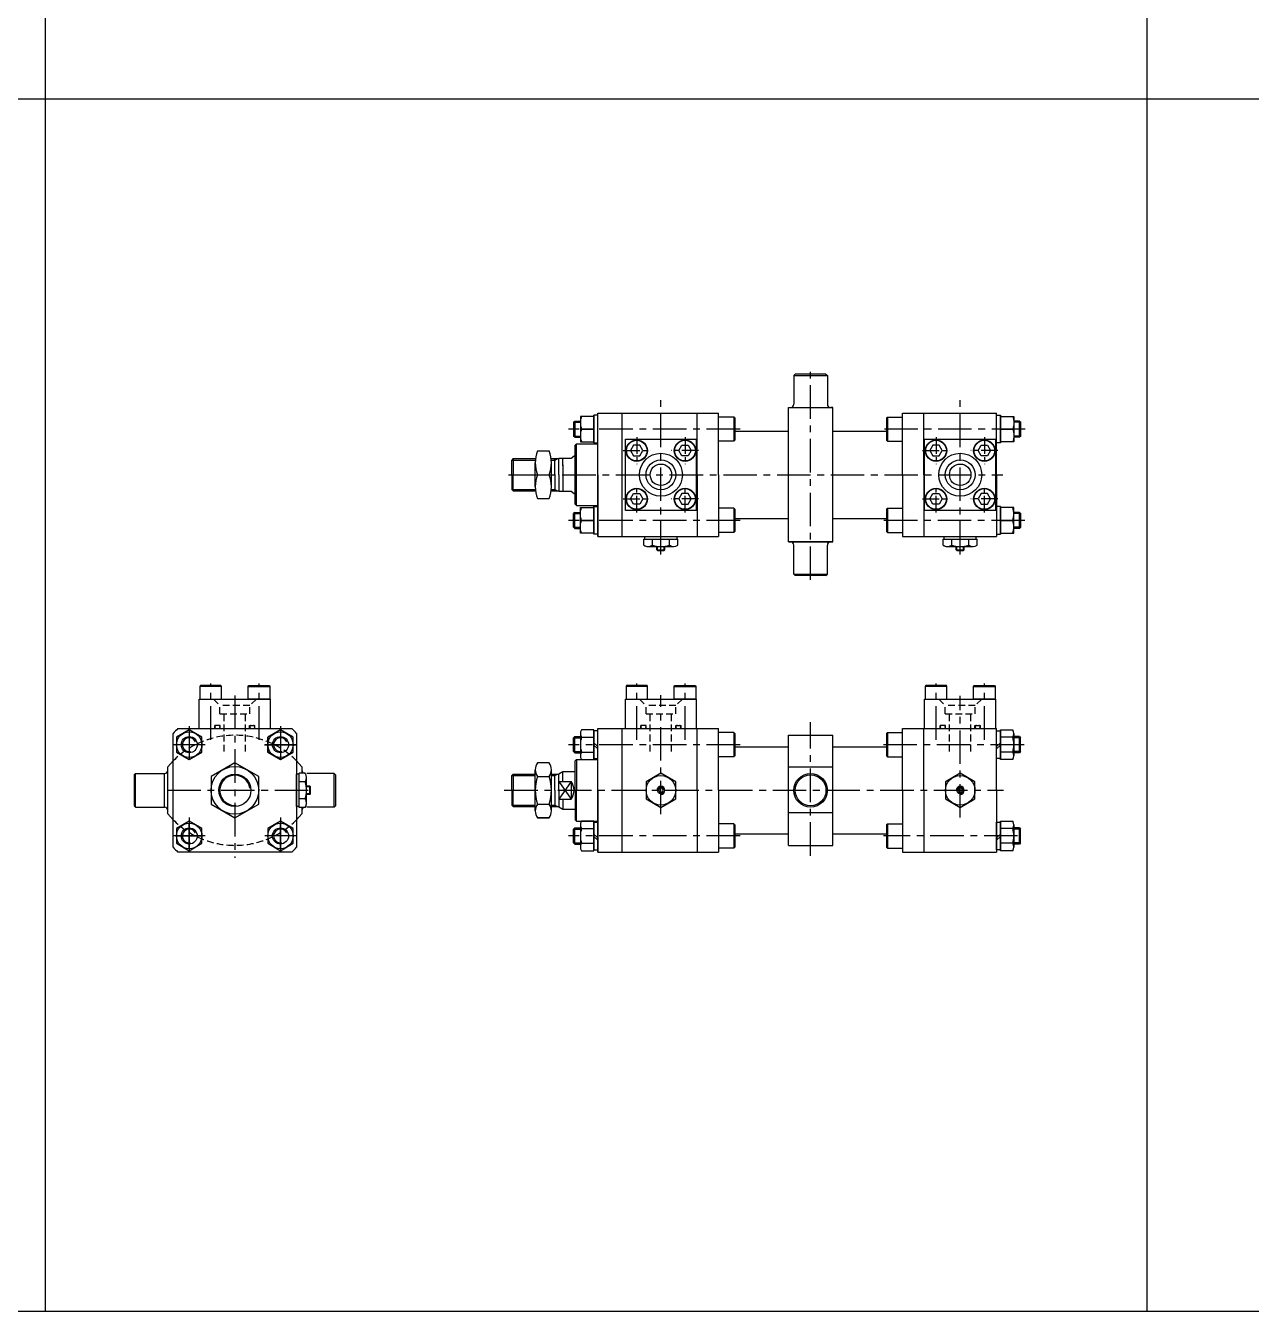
# Model space of a CAD drawing. Extents: x -819 to 9946, y 0 to 4813.
# Drawn here: x 956 to 1870, y 2898 to 3856 of the extents above; entities that cross this region are included whole.
import ezdxf

# ---------------------------------------------------------------- set-up
doc = ezdxf.new("R2010")
doc.units = 0
doc.header["$LTSCALE"] = 10
doc.header["$MEASUREMENT"] = 0
for name, pattern in [('CENTER', [2, 1.25, -0.25, 0.25, -0.25]), ('CENTERX2', [4, 2.5, -0.5, 0.5, -0.5]), ('HIDDENX2', [0.75, 0.5, -0.25])]:
    doc.linetypes.add(name, pattern=pattern)
doc.layers.get('0').update_dxf_attribs({"linetype": 'CONTINUOUS'})
doc.layers.get('DEFPOINTS').update_dxf_attribs({"linetype": 'CONTINUOUS'})
for name, color, linetype in [('BOM-UDEF', 3, 'CONTINUOUS'), ('CEN', 1, 'CENTERX2'), ('CENTER', 1, 'CENTER'), ('DIM', 2, 'CONTINUOUS'), ('HID', 2, 'HIDDENX2'), ('ML', 7, 'CONTINUOUS')]:
    doc.layers.add(name, color=color, linetype=linetype)

msp = doc.modelspace()

# ---------------------------------------------------------------- linework, layer by layer
for p, q in [((971, 4813.421), (971, 2898.27)), ((1792, 2898.27), (1792, 4813.421)), ((0, 3801.37), (6326.829, 3801.37)), ((1426.68, 3465.461), (1426.68, 3467.961)), ((1432.68, 3465.461), (1432.68, 3467.961)), ((1649.68, 3465.461), (1649.68, 3467.961)), ((1655.68, 3465.461), (1655.68, 3467.961)), ((1426.68, 3465.461), (1427.18, 3464.961)), ((1426.68, 3465.461), (1432.68, 3465.461)), ((1427.18, 3464.961), (1432.18, 3464.961)), ((1432.68, 3465.461), (1432.18, 3464.961)), ((1649.68, 3465.461), (1650.18, 3464.961)), ((1649.68, 3465.461), (1655.68, 3465.461)), ((1650.18, 3464.961), (1655.18, 3464.961)), ((1655.68, 3465.461), (1655.18, 3464.961)), ((1168.165, 3289.321), (1165.665, 3289.321)), ((1168.165, 3283.321), (1168.165, 3289.321)), ((1168.165, 3289.321), (1168.665, 3288.821)), ((1168.665, 3283.821), (1168.665, 3288.821)), ((1168.165, 3283.321), (1165.665, 3283.321)), ((1168.165, 3283.321), (1168.665, 3283.821)), ((0, 2898.27), (6326.829, 2898.27))]:
    msp.add_line(p, q)
at = {"color": 7, "linetype": 'Continuous'}
for p, q in [((1416.979, 3468.943), (1416.979, 3473.361)), ((1416.979, 3473.361), (1429.68, 3473.361)), ((1417.68, 3475.361), (1441.68, 3475.361)), ((1417.68, 3473.361), (1417.68, 3475.361)), ((1420.154, 3467.961), (1439.207, 3467.961)), ((1423.329, 3468.943), (1423.329, 3473.361)), ((1429.68, 3475.361), (1437.18, 3475.361)), ((1429.68, 3473.361), (1442.382, 3473.361)), ((1436.031, 3468.943), (1436.031, 3473.361)), ((1441.68, 3473.361), (1441.68, 3475.361)), ((1442.382, 3468.943), (1442.382, 3473.361)), ((1639.979, 3468.943), (1639.979, 3473.361)), ((1639.979, 3473.361), (1652.68, 3473.361)), ((1640.68, 3475.361), (1664.68, 3475.361)), ((1640.68, 3473.361), (1640.68, 3475.361)), ((1643.154, 3467.961), (1662.207, 3467.961)), ((1646.329, 3468.943), (1646.329, 3473.361)), ((1652.68, 3475.361), (1660.18, 3475.361)), ((1652.68, 3473.361), (1665.382, 3473.361)), ((1659.031, 3468.943), (1659.031, 3473.361)), ((1664.68, 3473.361), (1664.68, 3475.361)), ((1665.382, 3468.943), (1665.382, 3473.361)), ((1158.265, 3274.321), (1158.265, 3298.321)), ((1160.265, 3298.321), (1158.265, 3298.321)), ((1164.682, 3299.023), (1160.265, 3299.023)), ((1160.265, 3286.321), (1160.265, 3299.023)), ((1165.665, 3276.795), (1165.665, 3295.848)), ((1164.682, 3292.672), (1160.265, 3292.672)), ((1160.265, 3273.62), (1160.265, 3286.321)), ((1164.682, 3279.971), (1160.265, 3279.971)), ((1160.265, 3274.321), (1158.265, 3274.321)), ((1164.682, 3273.62), (1160.265, 3273.62))]:
    msp.add_line(p, q, dxfattribs=at)
for points in [[(1418.68, 3279.971), (1429.68, 3273.62), (1440.68, 3279.971), (1440.68, 3292.672), (1429.68, 3299.023), (1418.68, 3292.672)], [(1641.68, 3279.971), (1652.68, 3273.62), (1663.68, 3279.971), (1663.68, 3292.672), (1652.68, 3299.023), (1641.68, 3292.672)], [(1428.814, 3287.821), (1427.948, 3286.321), (1428.814, 3284.821), (1430.546, 3284.821), (1431.412, 3286.321), (1430.546, 3287.821)], [(1651.814, 3287.821), (1650.948, 3286.321), (1651.814, 3284.821), (1653.546, 3284.821), (1654.412, 3286.321), (1653.546, 3287.821)]]:
    msp.add_lwpolyline(points, close=True, dxfattribs=at)
for centre, radius in [((1429.68, 3286.321), 11), ((1652.68, 3286.321), 11), ((1429.68, 3286.321), 2.5), ((1652.68, 3286.321), 2.5)]:
    msp.add_circle(centre, radius, dxfattribs=at)
for centre, radius, start, end in [((1420.154, 3473.584), 5.623, 235.615753, 270), ((1420.154, 3473.584), 5.623, 235.615753, 304.384247), ((1429.68, 3488.978), 21.018, 252.412046, 270), ((1429.68, 3488.978), 21.018, 270, 287.587954), ((1439.207, 3473.584), 5.623, 235.615753, 304.384247), ((1643.154, 3473.584), 5.623, 235.615753, 270), ((1643.154, 3473.584), 5.623, 235.615753, 304.384247), ((1652.68, 3488.978), 21.018, 252.412046, 270), ((1652.68, 3488.978), 21.018, 270, 287.587954), ((1662.207, 3473.584), 5.623, 235.615753, 304.384247), ((1160.042, 3295.848), 5.623, 325.615753, 34.384247), ((1144.647, 3286.321), 21.018, 0, 17.587954), ((1144.647, 3286.321), 21.018, 342.412046, 0), ((1160.042, 3276.795), 5.623, 325.615753, 34.384247), ((1160.042, 3276.795), 5.623, 325.615753, 0)]:
    msp.add_arc(centre, radius, start, end, dxfattribs=at)
at = {"layer": 'BOM-UDEF', "color": 0}
for p, q in [((1524.68, 3571.361), (1526.18, 3571.361)), ((1524.68, 3571.361), (1557.68, 3571.361)), ((1557.68, 3571.361), (1556.18, 3571.361)), ((1524.68, 3471.361), (1526.18, 3471.361)), ((1524.68, 3471.361), (1557.68, 3471.361)), ((1557.68, 3471.361), (1556.18, 3471.361)), ((1062.265, 3303.821), (1066.265, 3308.221)), ((1162.265, 3303.821), (1158.265, 3308.221)), ((1059.765, 3273.821), (1059.765, 3298.821)), ((1062.265, 3268.821), (1066.265, 3264.422)), ((1158.265, 3264.422), (1162.265, 3268.821)), ((1524.68, 3245.321), (1557.68, 3245.321))]:
    msp.add_line(p, q, dxfattribs=at)
for centre, start, end in [((1526.18, 3573.861), 270, 0), ((1556.18, 3573.861), 180, 270), ((1526.18, 3468.861), 0, 90), ((1556.18, 3468.861), 90, 180)]:
    msp.add_arc(centre, 2.5, start, end, dxfattribs=at)
at = {"layer": 'CEN'}
for p, q in [((1541.18, 3443.023), (1541.18, 3599.699)), ((1429.68, 3461.861), (1429.68, 3580.861)), ((1652.68, 3461.861), (1652.68, 3580.861)), ((1488.749, 3555.361), (1360.814, 3555.361)), ((1701.173, 3555.361), (1595.434, 3555.361)), ((1316.197, 3521.361), (1684.343, 3521.361)), ((1488.749, 3487.361), (1360.814, 3487.361)), ((1700.892, 3487.361), (1595.434, 3487.361)), ((1094.265, 3323.883), (1094.265, 3365.884)), ((1130.265, 3323.883), (1130.265, 3365.884)), ((1411.68, 3323.883), (1411.68, 3365.884)), ((1447.68, 3323.883), (1447.68, 3365.884)), ((1634.68, 3323.883), (1634.68, 3365.884)), ((1670.68, 3323.883), (1670.68, 3365.884)), ((1112.265, 3356.926), (1112.265, 3236.026)), ((1429.68, 3268.439), (1429.68, 3357.135)), ((1652.68, 3265.977), (1652.68, 3356.82)), ((1078.265, 3334.035), (1078.265, 3307.667)), ((1146.265, 3334.035), (1146.265, 3307.667)), ((1146.265, 3334.035), (1146.265, 3307.667)), ((1541.18, 3237.592), (1541.18, 3337.112)), ((1090.179, 3320.321), (1066.71, 3320.321)), ((1134.351, 3320.321), (1157.819, 3320.321)), ((1158.179, 3320.321), (1134.71, 3320.321)), ((1488.749, 3320.321), (1360.814, 3320.321)), ((1700.257, 3320.321), (1595.434, 3320.321)), ((1061.97, 3286.321), (1169.798, 3286.321)), ((1312.996, 3286.321), (1684.873, 3286.321)), ((1078.265, 3266.035), (1078.265, 3239.667)), ((1146.265, 3266.035), (1146.265, 3239.667)), ((1078.265, 3242.941), (1078.265, 3261.702)), ((1146.265, 3242.941), (1146.265, 3261.702)), ((1090.179, 3252.321), (1066.71, 3252.321)), ((1068.885, 3252.321), (1087.645, 3252.321)), ((1158.179, 3252.321), (1134.71, 3252.321)), ((1155.645, 3252.321), (1136.885, 3252.321)), ((1488.749, 3252.321), (1360.814, 3252.321)), ((1695.397, 3252.321), (1595.434, 3252.321))]:
    msp.add_line(p, q, dxfattribs=at)
at = {"layer": 'CENTER'}
for p, q in [((1369.59, 3555.361), (1379.77, 3555.361)), ((1692.77, 3555.361), (1682.59, 3555.361)), ((1411.68, 3549.452), (1411.68, 3529.27)), ((1447.68, 3549.452), (1447.68, 3529.27)), ((1634.68, 3549.452), (1634.68, 3529.27)), ((1670.68, 3549.452), (1670.68, 3529.27)), ((1401.589, 3539.361), (1421.771, 3539.361)), ((1457.771, 3539.361), (1437.589, 3539.361)), ((1624.589, 3539.361), (1644.771, 3539.361)), ((1680.771, 3539.361), (1660.589, 3539.361)), ((1411.68, 3493.27), (1411.68, 3513.452)), ((1447.68, 3493.27), (1447.68, 3513.452)), ((1634.68, 3493.27), (1634.68, 3513.452)), ((1670.68, 3493.27), (1670.68, 3513.452)), ((1401.589, 3503.361), (1421.771, 3503.361)), ((1457.771, 3503.361), (1437.589, 3503.361)), ((1624.589, 3503.361), (1644.771, 3503.361)), ((1680.771, 3503.361), (1660.589, 3503.361)), ((1369.59, 3487.361), (1379.77, 3487.361)), ((1692.77, 3487.361), (1682.59, 3487.361))]:
    msp.add_line(p, q, dxfattribs=at)
at = {"layer": 'DEFPOINTS', "color": 0, "linetype": 'ByBlock'}
for p in [(1366.68, 3548.861), (1366.68, 3309.321), (1366.68, 3263.321)]:
    msp.add_point(p, dxfattribs=at)
at = {"layer": 'DIM'}
for p, q in [((1427.18, 3464.961), (1427.18, 3467.961)), ((1432.18, 3464.961), (1432.18, 3467.961)), ((1650.18, 3464.961), (1650.18, 3467.961)), ((1655.18, 3464.961), (1655.18, 3467.961)), ((1168.665, 3288.821), (1165.665, 3288.821)), ((1362.776, 3292.923), (1353.68, 3279.72)), ((1353.68, 3292.923), (1362.776, 3279.72)), ((1168.665, 3283.821), (1165.665, 3283.821))]:
    msp.add_line(p, q, dxfattribs=at)
at = {"layer": 'HID'}
for p, q in [((1096.265, 3354.321), (1101.165, 3349.421)), ((1128.265, 3354.321), (1123.365, 3349.421)), ((1413.68, 3354.321), (1418.58, 3349.421)), ((1445.68, 3354.321), (1440.78, 3349.421)), ((1636.68, 3354.321), (1641.58, 3349.421)), ((1668.68, 3354.321), (1663.78, 3349.421)), ((1123.365, 3349.421), (1101.165, 3349.421)), ((1101.165, 3343.321), (1101.165, 3349.421)), ((1101.165, 3343.321), (1101.165, 3349.421)), ((1101.165, 3343.321), (1123.365, 3343.321)), ((1104.265, 3315.302), (1104.265, 3343.321)), ((1120.265, 3315.302), (1120.265, 3343.321)), ((1123.365, 3343.321), (1123.365, 3349.421)), ((1440.78, 3349.421), (1418.58, 3349.421)), ((1418.58, 3343.321), (1418.58, 3349.421)), ((1418.58, 3343.321), (1418.58, 3349.421)), ((1418.58, 3343.321), (1440.78, 3343.321)), ((1421.68, 3315.302), (1421.68, 3343.321)), ((1437.68, 3315.302), (1437.68, 3343.321)), ((1440.78, 3343.321), (1440.78, 3349.421)), ((1663.78, 3349.421), (1641.58, 3349.421)), ((1641.58, 3343.321), (1641.58, 3349.421)), ((1641.58, 3343.321), (1641.58, 3349.421)), ((1641.58, 3343.321), (1663.78, 3343.321)), ((1644.68, 3315.302), (1644.68, 3343.321)), ((1660.68, 3315.302), (1660.68, 3343.321)), ((1663.78, 3343.321), (1663.78, 3349.421)), ((1097.265, 3332.321), (1097.265, 3334.721)), ((1101.265, 3334.721), (1097.265, 3334.721)), ((1101.265, 3332.321), (1101.265, 3334.721)), ((1123.265, 3334.721), (1127.265, 3334.721)), ((1123.265, 3332.321), (1123.265, 3334.721)), ((1127.265, 3332.321), (1127.265, 3334.721)), ((1418.68, 3334.721), (1414.68, 3334.721)), ((1414.68, 3332.321), (1414.68, 3334.721)), ((1418.68, 3332.321), (1418.68, 3334.721)), ((1440.68, 3334.721), (1444.68, 3334.721)), ((1440.68, 3332.321), (1440.68, 3334.721)), ((1444.68, 3332.321), (1444.68, 3334.721)), ((1637.68, 3332.321), (1637.68, 3334.721)), ((1641.68, 3334.721), (1637.68, 3334.721)), ((1641.68, 3332.321), (1641.68, 3334.721)), ((1663.68, 3334.721), (1667.68, 3334.721)), ((1663.68, 3332.321), (1663.68, 3334.721)), ((1667.68, 3332.321), (1667.68, 3334.721))]:
    msp.add_line(p, q, dxfattribs=at)
for centre, radius, start, end in [((1098.496, 3333.521), 1.2, 90, 270), ((1100.023, 3333.521), 1.2, 270, 90), ((1124.507, 3333.521), 1.2, 90, 270), ((1126.034, 3333.521), 1.2, 270, 90), ((1415.911, 3333.521), 1.2, 90, 270), ((1417.438, 3333.521), 1.2, 270, 90), ((1441.922, 3333.521), 1.2, 90, 270), ((1443.449, 3333.521), 1.2, 270, 90), ((1638.911, 3333.521), 1.2, 90, 270), ((1640.438, 3333.521), 1.2, 270, 90), ((1664.922, 3333.521), 1.2, 90, 270), ((1666.449, 3333.521), 1.2, 270, 90), ((1112.265, 3262.378), 64.943, 44.901857, 135.098143), ((1112.265, 3310.263), 64.941, 224.900805, 315.099195)]:
    msp.add_arc(centre, radius, start, end, dxfattribs=at)
at = {"layer": 'ML'}
for p, q in [((1528.68, 3595.361), (1529.68, 3596.361)), ((1528.68, 3595.361), (1553.68, 3595.361)), ((1528.68, 3595.361), (1528.68, 3573.861)), ((1552.68, 3596.361), (1529.68, 3596.361)), ((1552.68, 3596.361), (1553.68, 3595.361)), ((1553.68, 3595.361), (1553.68, 3573.861)), ((1379.68, 3545.061), (1379.68, 3565.661)), ((1379.68, 3565.661), (1379.68, 3545.061)), ((1382.68, 3565.661), (1379.68, 3565.661)), ((1382.68, 3567.361), (1472.68, 3567.361)), ((1382.68, 3521.361), (1382.68, 3567.361)), ((1382.68, 3475.361), (1382.68, 3567.361)), ((1382.68, 3521.361), (1382.68, 3567.361)), ((1382.68, 3545.061), (1382.68, 3565.661)), ((1400.68, 3567.361), (1400.68, 3475.361)), ((1456.68, 3521.361), (1456.68, 3567.361)), ((1472.68, 3521.361), (1472.68, 3567.361)), ((1472.68, 3521.361), (1472.68, 3567.361)), ((1483.98, 3564.361), (1472.68, 3564.361)), ((1483.98, 3564.361), (1483.98, 3546.361)), ((1484.68, 3563.661), (1483.98, 3564.361)), ((1484.68, 3563.661), (1484.68, 3547.061)), ((1524.68, 3471.361), (1524.68, 3571.361)), ((1557.68, 3471.361), (1557.68, 3571.361)), ((1597.68, 3563.661), (1598.38, 3564.361)), ((1597.68, 3563.661), (1597.68, 3547.061)), ((1598.38, 3564.361), (1609.68, 3564.361)), ((1598.38, 3564.361), (1598.38, 3546.361)), ((1609.68, 3521.361), (1609.68, 3567.361)), ((1609.68, 3567.361), (1679.68, 3567.361)), ((1625.68, 3521.361), (1625.68, 3567.361)), ((1679.68, 3521.361), (1679.68, 3567.361)), ((1679.68, 3545.061), (1679.68, 3565.661)), ((1679.68, 3565.661), (1682.68, 3565.661)), ((1682.68, 3545.061), (1682.68, 3565.661)), ((1682.68, 3565.661), (1682.68, 3545.061)), ((1364.59, 3560.486), (1365.465, 3561.361)), ((1364.59, 3560.486), (1364.59, 3550.236)), ((1365.465, 3561.361), (1365.465, 3549.361)), ((1365.465, 3561.361), (1369.59, 3561.361)), ((1379.68, 3555.361), (1370.529, 3555.361)), ((1484.68, 3553.861), (1524.68, 3553.861)), ((1557.68, 3553.861), (1597.68, 3553.861)), ((1682.68, 3555.361), (1691.832, 3555.361)), ((1696.895, 3561.361), (1692.77, 3561.361)), ((1696.895, 3549.361), (1696.895, 3561.361)), ((1696.895, 3561.361), (1697.77, 3560.486)), ((1697.77, 3550.236), (1697.77, 3560.486)), ((1365.465, 3549.361), (1364.59, 3550.236)), ((1365.465, 3549.361), (1369.59, 3549.361)), ((1366.68, 3544.361), (1365.68, 3543.361)), ((1365.68, 3499.361), (1365.68, 3543.361)), ((1366.68, 3498.361), (1366.68, 3544.361)), ((1366.68, 3544.361), (1382.68, 3544.361)), ((1379.68, 3545.061), (1382.68, 3545.061)), ((1403.18, 3547.861), (1456.18, 3547.861)), ((1403.18, 3494.861), (1403.18, 3547.861)), ((1456.18, 3547.861), (1456.18, 3494.861)), ((1456.18, 3494.861), (1456.18, 3547.861)), ((1483.98, 3546.361), (1472.68, 3546.361)), ((1483.98, 3546.361), (1484.68, 3547.061)), ((1598.38, 3546.361), (1597.68, 3547.061)), ((1598.38, 3546.361), (1609.68, 3546.361)), ((1626.18, 3547.861), (1679.18, 3547.861)), ((1626.18, 3494.861), (1626.18, 3547.861)), ((1679.18, 3494.861), (1679.18, 3547.861)), ((1679.18, 3547.861), (1679.18, 3494.861)), ((1682.68, 3545.061), (1679.68, 3545.061)), ((1696.895, 3549.361), (1692.77, 3549.361)), ((1697.77, 3550.236), (1696.895, 3549.361)), ((1337.653, 3539.111), (1346.454, 3539.111)), ((1353.68, 3521.361), (1353.68, 3533.629)), ((1353.68, 3533.629), (1362.776, 3533.629)), ((1356.68, 3527.962), (1356.68, 3533.629)), ((1362.776, 3533.629), (1364.979, 3535.361)), ((1364.979, 3535.361), (1365.68, 3535.361)), ((1319.68, 3533.361), (1318.68, 3532.361)), ((1318.68, 3521.361), (1318.68, 3532.361)), ((1319.68, 3533.361), (1336.246, 3533.361)), ((1319.68, 3533.361), (1319.68, 3521.361)), ((1336.053, 3512.486), (1336.053, 3530.236)), ((1347.861, 3533.361), (1353.68, 3533.361)), ((1348.053, 3512.486), (1348.053, 3530.236)), ((1348.053, 3512.486), (1348.053, 3530.236)), ((1350.68, 3521.361), (1350.68, 3533.361)), ((1356.68, 3528.748), (1356.68, 3509.093)), ((1318.68, 3521.361), (1318.68, 3510.361)), ((1319.68, 3509.361), (1319.68, 3521.361)), ((1337.653, 3521.361), (1346.454, 3521.361)), ((1337.653, 3521.361), (1346.454, 3521.361)), ((1350.68, 3521.361), (1350.68, 3509.361)), ((1353.68, 3521.361), (1353.68, 3509.093)), ((1382.68, 3521.361), (1382.68, 3475.361)), ((1382.68, 3521.361), (1382.68, 3475.361)), ((1456.68, 3521.361), (1456.68, 3475.361)), ((1472.68, 3521.361), (1472.68, 3475.361)), ((1472.68, 3521.361), (1472.68, 3475.361)), ((1609.68, 3521.361), (1609.68, 3475.361)), ((1625.68, 3521.361), (1625.68, 3475.361)), ((1679.68, 3521.361), (1679.68, 3475.361)), ((1319.68, 3509.361), (1318.68, 3510.361)), ((1319.68, 3509.361), (1336.246, 3509.361)), ((1347.861, 3509.361), (1353.68, 3509.361)), ((1353.68, 3509.093), (1362.776, 3509.093)), ((1362.776, 3509.093), (1364.979, 3507.361)), ((1364.979, 3507.361), (1365.68, 3507.361)), ((1337.653, 3503.611), (1346.454, 3503.611)), ((1366.68, 3498.361), (1365.68, 3499.361)), ((1366.68, 3498.361), (1382.68, 3498.361)), ((1379.68, 3477.061), (1379.68, 3497.661)), ((1379.68, 3497.661), (1379.68, 3477.061)), ((1379.68, 3497.661), (1382.68, 3497.661)), ((1382.68, 3497.661), (1382.68, 3477.061)), ((1483.98, 3496.361), (1472.68, 3496.361)), ((1483.98, 3496.361), (1483.98, 3478.361)), ((1484.68, 3495.661), (1483.98, 3496.361)), ((1484.68, 3495.661), (1484.68, 3479.061)), ((1597.68, 3495.661), (1598.38, 3496.361)), ((1597.68, 3495.661), (1597.68, 3479.061)), ((1598.38, 3496.361), (1609.68, 3496.361)), ((1598.38, 3496.361), (1598.38, 3478.361)), ((1679.68, 3497.661), (1679.68, 3477.061)), ((1682.68, 3497.661), (1679.68, 3497.661)), ((1682.68, 3497.661), (1682.68, 3477.061)), ((1682.68, 3477.061), (1682.68, 3497.661)), ((1365.465, 3493.361), (1364.59, 3492.486)), ((1364.59, 3482.236), (1364.59, 3492.486)), ((1365.465, 3481.361), (1365.465, 3493.361)), ((1365.465, 3493.361), (1369.59, 3493.361)), ((1365.555, 3493.361), (1369.68, 3493.361)), ((1379.68, 3487.361), (1370.529, 3487.361)), ((1456.18, 3494.861), (1403.18, 3494.861)), ((1484.68, 3488.861), (1524.68, 3488.861)), ((1557.68, 3488.861), (1597.68, 3488.861)), ((1679.18, 3494.861), (1626.18, 3494.861)), ((1682.68, 3487.361), (1691.832, 3487.361)), ((1696.895, 3493.361), (1692.77, 3493.361)), ((1696.895, 3481.361), (1696.895, 3493.361)), ((1696.895, 3493.361), (1697.77, 3492.486)), ((1697.77, 3482.236), (1697.77, 3492.486)), ((1364.59, 3482.236), (1365.465, 3481.361)), ((1365.465, 3481.361), (1369.59, 3481.361)), ((1382.68, 3477.061), (1379.68, 3477.061)), ((1483.98, 3478.361), (1472.68, 3478.361)), ((1483.98, 3478.361), (1484.68, 3479.061)), ((1598.38, 3478.361), (1597.68, 3479.061)), ((1598.38, 3478.361), (1609.68, 3478.361)), ((1679.68, 3477.061), (1682.68, 3477.061)), ((1696.895, 3481.361), (1692.77, 3481.361)), ((1697.77, 3482.236), (1696.895, 3481.361)), ((1382.68, 3475.361), (1472.68, 3475.361)), ((1557.68, 3471.361), (1524.68, 3471.361)), ((1528.68, 3447.361), (1528.68, 3468.861)), ((1553.68, 3447.361), (1553.68, 3468.861)), ((1609.68, 3475.361), (1679.68, 3475.361)), ((1528.68, 3447.361), (1553.68, 3447.361)), ((1528.68, 3447.361), (1529.68, 3446.361)), ((1552.68, 3446.361), (1553.68, 3447.361)), ((1552.68, 3446.361), (1529.68, 3446.361)), ((1086.611, 3364.321), (1086.265, 3363.721)), ((1102.265, 3363.721), (1086.265, 3363.721)), ((1086.265, 3363.721), (1086.265, 3354.321)), ((1101.919, 3364.321), (1086.611, 3364.321)), ((1102.265, 3363.721), (1101.919, 3364.321)), ((1102.265, 3354.321), (1102.265, 3363.721)), ((1122.265, 3363.721), (1122.611, 3364.321)), ((1122.265, 3363.721), (1138.265, 3363.721)), ((1122.265, 3354.321), (1122.265, 3363.721)), ((1122.611, 3364.321), (1137.919, 3364.321)), ((1137.919, 3364.321), (1138.265, 3363.721)), ((1138.265, 3363.721), (1138.265, 3354.321)), ((1404.027, 3364.321), (1403.68, 3363.721)), ((1403.68, 3363.721), (1403.68, 3354.321)), ((1419.68, 3363.721), (1403.68, 3363.721)), ((1419.334, 3364.321), (1404.027, 3364.321)), ((1419.68, 3363.721), (1419.334, 3364.321)), ((1419.68, 3354.321), (1419.68, 3363.721)), ((1439.68, 3363.721), (1440.027, 3364.321)), ((1439.68, 3354.321), (1439.68, 3363.721)), ((1439.68, 3363.721), (1455.68, 3363.721)), ((1440.027, 3364.321), (1455.334, 3364.321)), ((1455.334, 3364.321), (1455.68, 3363.721)), ((1455.68, 3363.721), (1455.68, 3354.321)), ((1627.027, 3364.321), (1626.68, 3363.721)), ((1642.68, 3363.721), (1626.68, 3363.721)), ((1626.68, 3363.721), (1626.68, 3354.321)), ((1642.334, 3364.321), (1627.027, 3364.321)), ((1642.68, 3363.721), (1642.334, 3364.321)), ((1642.68, 3354.321), (1642.68, 3363.721)), ((1662.68, 3363.721), (1663.027, 3364.321)), ((1662.68, 3363.721), (1678.68, 3363.721)), ((1662.68, 3354.321), (1662.68, 3363.721)), ((1663.027, 3364.321), (1678.334, 3364.321)), ((1678.334, 3364.321), (1678.68, 3363.721)), ((1678.68, 3363.721), (1678.68, 3354.321)), ((1085.765, 3354.321), (1138.765, 3354.321)), ((1085.765, 3332.321), (1085.765, 3354.321)), ((1138.265, 3354.321), (1122.265, 3354.321)), ((1138.765, 3332.321), (1138.765, 3354.321)), ((1403.18, 3354.321), (1456.18, 3354.321)), ((1403.18, 3332.321), (1403.18, 3354.321)), ((1455.68, 3354.321), (1439.68, 3354.321)), ((1456.18, 3332.321), (1456.18, 3354.321)), ((1626.18, 3354.321), (1679.18, 3354.321)), ((1626.18, 3332.321), (1626.18, 3354.321)), ((1678.68, 3354.321), (1662.68, 3354.321)), ((1679.18, 3332.321), (1679.18, 3354.321)), ((1066.265, 3243.931), (1066.265, 3328.712)), ((1078.265, 3331.291), (1068.765, 3325.806)), ((1068.765, 3325.806), (1068.765, 3314.837)), ((1069.874, 3332.321), (1154.656, 3332.321)), ((1087.765, 3325.806), (1078.265, 3331.291)), ((1087.765, 3314.837), (1087.765, 3325.806)), ((1146.265, 3331.291), (1136.765, 3325.806)), ((1136.765, 3314.837), (1136.765, 3325.806)), ((1136.765, 3325.806), (1136.765, 3314.837)), ((1155.765, 3325.806), (1146.265, 3331.291)), ((1155.765, 3314.837), (1155.765, 3325.806)), ((1158.265, 3328.712), (1158.265, 3243.931)), ((1365.555, 3326.321), (1364.68, 3325.446)), ((1364.68, 3315.196), (1364.68, 3325.446)), ((1365.555, 3314.321), (1365.555, 3326.321)), ((1365.555, 3326.321), (1369.68, 3326.321)), ((1369.68, 3328.549), (1369.68, 3312.094)), ((1379.68, 3331.291), (1370.529, 3331.291)), ((1370.529, 3325.806), (1379.68, 3325.806)), ((1379.68, 3309.352), (1379.68, 3331.291)), ((1379.68, 3330.621), (1379.68, 3310.021)), ((1382.68, 3330.621), (1379.68, 3330.621)), ((1382.68, 3240.321), (1382.68, 3332.321)), ((1382.68, 3332.321), (1472.68, 3332.321)), ((1382.68, 3286.321), (1382.68, 3332.321)), ((1382.68, 3286.321), (1382.68, 3332.321)), ((1382.68, 3310.021), (1382.68, 3330.621)), ((1400.68, 3332.321), (1400.68, 3240.321)), ((1456.68, 3286.321), (1456.68, 3332.321)), ((1472.68, 3286.321), (1472.68, 3332.321)), ((1472.68, 3286.321), (1472.68, 3332.321)), ((1483.98, 3329.321), (1472.68, 3329.321)), ((1483.98, 3329.321), (1483.98, 3311.321)), ((1484.68, 3328.621), (1483.98, 3329.321)), ((1484.68, 3328.621), (1484.68, 3312.021)), ((1524.68, 3245.321), (1524.68, 3327.321)), ((1524.68, 3327.321), (1557.68, 3327.321)), ((1557.68, 3245.321), (1557.68, 3327.321)), ((1597.68, 3328.621), (1598.38, 3329.321)), ((1597.68, 3328.621), (1597.68, 3312.021)), ((1598.38, 3329.321), (1609.68, 3329.321)), ((1598.38, 3329.321), (1598.38, 3311.321)), ((1609.68, 3332.321), (1679.68, 3332.321)), ((1609.68, 3286.321), (1609.68, 3332.321)), ((1625.68, 3286.321), (1625.68, 3332.321)), ((1679.68, 3286.321), (1679.68, 3332.321)), ((1679.68, 3330.621), (1682.68, 3330.621)), ((1679.68, 3310.021), (1679.68, 3330.621)), ((1682.68, 3331.291), (1691.832, 3331.291)), ((1682.68, 3309.352), (1682.68, 3331.291)), ((1682.68, 3330.621), (1682.68, 3310.021)), ((1691.832, 3325.806), (1682.68, 3325.806)), ((1692.68, 3328.549), (1692.68, 3312.094)), ((1696.805, 3326.321), (1692.68, 3326.321)), ((1696.805, 3326.321), (1697.68, 3325.446)), ((1696.805, 3314.321), (1696.805, 3326.321)), ((1697.68, 3315.196), (1697.68, 3325.446)), ((1068.765, 3314.837), (1078.265, 3309.352)), ((1078.265, 3309.352), (1087.765, 3314.837)), ((1146.265, 3309.352), (1136.765, 3314.837)), ((1136.765, 3314.837), (1146.265, 3309.352)), ((1146.265, 3309.352), (1155.765, 3314.837)), ((1364.68, 3315.196), (1365.555, 3314.321)), ((1365.555, 3314.321), (1369.68, 3314.321)), ((1370.529, 3314.837), (1379.68, 3314.837)), ((1379.68, 3321.773), (1382.68, 3318.999)), ((1379.68, 3319.986), (1382.68, 3317.211)), ((1484.68, 3318.821), (1524.68, 3318.821)), ((1557.68, 3318.821), (1597.68, 3318.821)), ((1682.68, 3321.773), (1679.68, 3318.999)), ((1682.68, 3319.986), (1679.68, 3317.211)), ((1691.832, 3314.837), (1682.68, 3314.837)), ((1696.805, 3314.321), (1692.68, 3314.321)), ((1697.68, 3315.196), (1696.805, 3314.321)), ((1062.265, 3268.821), (1062.265, 3303.821)), ((1162.265, 3303.821), (1162.265, 3299.023)), ((1346.454, 3306.821), (1337.653, 3306.821)), ((1366.68, 3309.321), (1365.68, 3308.321)), ((1365.68, 3286.321), (1365.68, 3308.321)), ((1366.68, 3309.321), (1382.68, 3309.321)), ((1366.68, 3309.321), (1366.68, 3286.321)), ((1370.529, 3309.352), (1379.68, 3309.352)), ((1379.68, 3310.021), (1382.68, 3310.021)), ((1483.98, 3311.321), (1472.68, 3311.321)), ((1483.98, 3311.321), (1484.68, 3312.021)), ((1524.68, 3303.821), (1557.68, 3303.821)), ((1598.38, 3311.321), (1597.68, 3312.021)), ((1598.38, 3311.321), (1609.68, 3311.321)), ((1682.68, 3310.021), (1679.68, 3310.021)), ((1691.832, 3309.352), (1682.68, 3309.352)), ((1037.265, 3297.821), (1038.265, 3298.821)), ((1037.265, 3297.821), (1037.265, 3274.821)), ((1038.265, 3273.821), (1038.265, 3298.821)), ((1038.265, 3298.821), (1059.765, 3298.821)), ((1186.265, 3298.821), (1165.819, 3298.821)), ((1187.265, 3297.821), (1186.265, 3298.821)), ((1186.265, 3273.821), (1186.265, 3298.821)), ((1187.265, 3297.821), (1187.265, 3274.821)), ((1319.68, 3298.321), (1318.68, 3297.321)), ((1318.68, 3286.321), (1318.68, 3297.321)), ((1319.68, 3298.321), (1336.053, 3298.321)), ((1319.68, 3298.321), (1319.68, 3286.321)), ((1336.053, 3270.946), (1336.053, 3301.696)), ((1337.653, 3296.571), (1346.454, 3296.571)), ((1348.053, 3270.946), (1348.053, 3301.696)), ((1348.053, 3298.321), (1353.68, 3298.321)), ((1350.68, 3286.321), (1350.68, 3298.321)), ((1353.68, 3298.589), (1356.68, 3300.321)), ((1353.68, 3286.321), (1353.68, 3298.589)), ((1356.68, 3300.321), (1365.68, 3300.321)), ((1356.68, 3292.923), (1356.68, 3300.321)), ((1318.68, 3286.321), (1318.68, 3275.321)), ((1319.68, 3274.321), (1319.68, 3286.321)), ((1350.68, 3286.321), (1350.68, 3274.321)), ((1353.68, 3292.923), (1362.776, 3292.923)), ((1353.68, 3286.321), (1353.68, 3274.054)), ((1362.776, 3292.923), (1362.776, 3279.72)), ((1365.68, 3286.321), (1365.68, 3264.321)), ((1366.68, 3263.321), (1366.68, 3286.321)), ((1382.68, 3286.321), (1382.68, 3240.321)), ((1382.68, 3286.321), (1382.68, 3240.321)), ((1456.68, 3286.321), (1456.68, 3240.321)), ((1472.68, 3286.321), (1472.68, 3240.321)), ((1472.68, 3286.321), (1472.68, 3240.321)), ((1609.68, 3286.321), (1609.68, 3240.321)), ((1625.68, 3286.321), (1625.68, 3240.321)), ((1679.68, 3286.321), (1679.68, 3240.321)), ((1319.68, 3274.321), (1318.68, 3275.321)), ((1337.653, 3276.071), (1346.454, 3276.071)), ((1353.68, 3279.72), (1362.776, 3279.72)), ((1356.68, 3279.72), (1356.68, 3272.321)), ((1038.265, 3273.821), (1037.265, 3274.821)), ((1038.265, 3273.821), (1059.765, 3273.821)), ((1162.265, 3273.62), (1162.265, 3268.821)), ((1186.265, 3273.821), (1165.819, 3273.821)), ((1186.265, 3273.821), (1187.265, 3274.821)), ((1319.68, 3274.321), (1336.053, 3274.321)), ((1337.653, 3265.821), (1346.454, 3265.821)), ((1346.454, 3265.821), (1337.653, 3265.821)), ((1348.053, 3274.321), (1353.68, 3274.321)), ((1353.68, 3274.054), (1356.68, 3272.321)), ((1356.68, 3272.321), (1365.68, 3272.321)), ((1524.68, 3269.821), (1557.68, 3269.821)), ((1078.265, 3263.291), (1068.765, 3257.806)), ((1068.765, 3257.806), (1068.765, 3246.837)), ((1087.765, 3257.806), (1078.265, 3263.291)), ((1087.765, 3246.837), (1087.765, 3257.806)), ((1146.265, 3263.291), (1136.765, 3257.806)), ((1136.765, 3257.806), (1136.765, 3246.837)), ((1155.765, 3257.806), (1146.265, 3263.291)), ((1155.765, 3246.837), (1155.765, 3257.806)), ((1365.555, 3258.321), (1364.68, 3257.446)), ((1364.68, 3247.196), (1364.68, 3257.446)), ((1365.555, 3246.321), (1365.555, 3258.321)), ((1365.555, 3258.321), (1369.68, 3258.321)), ((1366.68, 3263.321), (1365.68, 3264.321)), ((1366.68, 3263.321), (1382.68, 3263.321)), ((1369.68, 3260.549), (1369.68, 3244.094)), ((1379.68, 3263.291), (1370.529, 3263.291)), ((1370.529, 3263.291), (1379.68, 3263.291)), ((1370.529, 3257.806), (1379.68, 3257.806)), ((1379.68, 3241.352), (1379.68, 3263.291)), ((1379.68, 3262.621), (1379.68, 3242.021)), ((1382.68, 3262.621), (1379.68, 3262.621)), ((1379.68, 3262.621), (1382.68, 3262.621)), ((1382.68, 3242.021), (1382.68, 3262.621)), ((1483.98, 3261.321), (1472.68, 3261.321)), ((1483.98, 3261.321), (1483.98, 3243.321)), ((1484.68, 3260.621), (1483.98, 3261.321)), ((1484.68, 3260.621), (1484.68, 3244.021)), ((1597.68, 3260.621), (1598.38, 3261.321)), ((1597.68, 3260.621), (1597.68, 3244.021)), ((1598.38, 3261.321), (1598.38, 3243.321)), ((1598.38, 3261.321), (1609.68, 3261.321)), ((1679.68, 3242.021), (1679.68, 3262.621)), ((1679.68, 3262.621), (1682.68, 3262.621)), ((1682.68, 3241.352), (1682.68, 3263.291)), ((1682.68, 3263.291), (1691.832, 3263.291)), ((1682.68, 3262.621), (1682.68, 3242.021)), ((1691.832, 3257.806), (1682.68, 3257.806)), ((1692.68, 3260.549), (1692.68, 3244.094)), ((1696.805, 3258.321), (1692.68, 3258.321)), ((1696.805, 3246.321), (1696.805, 3258.321)), ((1696.805, 3258.321), (1697.68, 3257.446)), ((1697.68, 3247.196), (1697.68, 3257.446)), ((1068.765, 3246.837), (1078.265, 3241.352)), ((1078.265, 3241.352), (1087.765, 3246.837)), ((1136.765, 3246.837), (1146.265, 3241.352)), ((1146.265, 3241.352), (1155.765, 3246.837)), ((1364.68, 3247.196), (1365.555, 3246.321)), ((1365.555, 3246.321), (1369.68, 3246.321)), ((1370.529, 3246.837), (1379.68, 3246.837)), ((1379.68, 3253.773), (1382.68, 3250.999)), ((1379.68, 3251.986), (1382.68, 3249.211)), ((1484.68, 3253.821), (1524.68, 3253.821)), ((1557.68, 3253.821), (1597.68, 3253.821)), ((1682.68, 3253.773), (1679.68, 3250.999)), ((1682.68, 3251.986), (1679.68, 3249.211)), ((1691.832, 3246.837), (1682.68, 3246.837)), ((1696.805, 3246.321), (1692.68, 3246.321)), ((1697.68, 3247.196), (1696.805, 3246.321)), ((1154.656, 3240.321), (1069.874, 3240.321)), ((1370.529, 3241.352), (1379.68, 3241.352)), ((1379.68, 3242.021), (1382.68, 3242.021)), ((1382.68, 3240.321), (1472.68, 3240.321)), ((1483.98, 3243.321), (1472.68, 3243.321)), ((1483.98, 3243.321), (1484.68, 3244.021)), ((1598.38, 3243.321), (1597.68, 3244.021)), ((1598.38, 3243.321), (1609.68, 3243.321)), ((1609.68, 3240.321), (1679.68, 3240.321)), ((1682.68, 3242.021), (1679.68, 3242.021)), ((1691.832, 3241.352), (1682.68, 3241.352))]:
    msp.add_line(p, q, dxfattribs=at)
at = {"layer": 'ML', "color": 2}
for p, q in [((1364.59, 3560.486), (1369.59, 3560.486)), ((1697.77, 3560.486), (1692.77, 3560.486)), ((1364.59, 3550.236), (1369.59, 3550.236)), ((1697.77, 3550.236), (1692.77, 3550.236)), ((1318.68, 3532.361), (1336.142, 3532.361)), ((1347.965, 3532.361), (1350.68, 3532.361)), ((1350.68, 3532.361), (1352.677, 3533.361)), ((1318.68, 3510.361), (1336.142, 3510.361)), ((1347.965, 3510.361), (1350.68, 3510.361)), ((1350.68, 3510.361), (1352.677, 3509.361)), ((1364.59, 3492.486), (1369.59, 3492.486)), ((1697.77, 3492.486), (1692.77, 3492.486)), ((1364.59, 3482.236), (1369.59, 3482.236)), ((1697.77, 3482.236), (1692.77, 3482.236)), ((1364.68, 3325.446), (1369.68, 3325.446)), ((1697.68, 3325.446), (1692.68, 3325.446)), ((1364.68, 3315.196), (1369.68, 3315.196)), ((1697.68, 3315.196), (1692.68, 3315.196)), ((1318.68, 3297.321), (1336.053, 3297.321)), ((1348.053, 3297.321), (1350.68, 3297.321)), ((1350.68, 3297.321), (1352.677, 3298.321)), ((1318.68, 3275.321), (1336.053, 3275.321)), ((1348.053, 3275.321), (1350.68, 3275.321)), ((1350.68, 3275.321), (1352.677, 3274.321)), ((1364.68, 3257.446), (1369.68, 3257.446)), ((1697.68, 3257.446), (1692.68, 3257.446)), ((1364.68, 3247.196), (1369.68, 3247.196)), ((1697.68, 3247.196), (1692.68, 3247.196))]:
    msp.add_line(p, q, dxfattribs=at)
at = {"layer": 'ML'}
for points in [[(1379.68, 3564.861), (1369.68, 3564.861), (1369.68, 3545.861), (1379.68, 3545.861)], [(1682.68, 3564.861), (1692.68, 3564.861), (1692.68, 3545.861), (1682.68, 3545.861)], [(1379.68, 3477.861), (1369.68, 3477.861), (1369.68, 3496.861), (1379.68, 3496.861)], [(1682.68, 3477.861), (1692.68, 3477.861), (1692.68, 3496.861), (1682.68, 3496.861)], [(1112.265, 3306.821), (1094.511, 3296.571), (1094.511, 3276.071), (1112.265, 3265.821), (1130.018, 3276.071), (1130.018, 3296.571)]]:
    msp.add_lwpolyline(points, close=True, dxfattribs=at)
for points in [[(1370.529, 3564.861, 0.1786328), (1370.529, 3555.361, 0.1786328), (1370.529, 3545.861)], [(1691.832, 3564.861, -0.1786328), (1691.832, 3555.361, -0.1786328), (1691.832, 3545.861)], [(1370.529, 3477.861, -0.1786328), (1370.529, 3487.361, -0.1786328), (1370.529, 3496.861)], [(1691.832, 3477.861, 0.1786328), (1691.832, 3487.361, 0.1786328), (1691.832, 3496.861)]]:
    msp.add_lwpolyline(points, format="xyb", dxfattribs=at)
for points in [[(1409.371, 3535.361), (1413.99, 3535.361), (1416.299, 3539.361), (1413.99, 3543.361), (1409.371, 3543.361), (1407.061, 3539.361), (1409.371, 3535.361)], [(1449.99, 3535.361), (1445.371, 3535.361), (1443.061, 3539.361), (1445.371, 3543.361), (1449.99, 3543.361), (1452.299, 3539.361), (1449.99, 3535.361)], [(1632.371, 3535.361), (1636.99, 3535.361), (1639.299, 3539.361), (1636.99, 3543.361), (1632.371, 3543.361), (1630.061, 3539.361), (1632.371, 3535.361)], [(1672.99, 3535.361), (1668.371, 3535.361), (1666.061, 3539.361), (1668.371, 3543.361), (1672.99, 3543.361), (1675.299, 3539.361), (1672.99, 3535.361)], [(1409.371, 3507.361), (1413.99, 3507.361), (1416.299, 3503.361), (1413.99, 3499.361), (1409.371, 3499.361), (1407.061, 3503.361), (1409.371, 3507.361)], [(1449.99, 3507.361), (1445.371, 3507.361), (1443.061, 3503.361), (1445.371, 3499.361), (1449.99, 3499.361), (1452.299, 3503.361), (1449.99, 3507.361)], [(1632.371, 3507.361), (1636.99, 3507.361), (1639.299, 3503.361), (1636.99, 3499.361), (1632.371, 3499.361), (1630.061, 3503.361), (1632.371, 3507.361)], [(1672.99, 3507.361), (1668.371, 3507.361), (1666.061, 3503.361), (1668.371, 3499.361), (1672.99, 3499.361), (1675.299, 3503.361), (1672.99, 3507.361)]]:
    msp.add_lwpolyline(points, dxfattribs=at)
for centre, radius in [((1411.68, 3539.361), 8), ((1411.68, 3539.361), 7.654), ((1447.68, 3539.361), 8), ((1447.68, 3539.361), 7.654), ((1634.68, 3539.361), 8), ((1634.68, 3539.361), 7.654), ((1670.68, 3539.361), 8), ((1670.68, 3539.361), 7.654), ((1429.68, 3521.361), 16), ((1652.68, 3521.361), 16), ((1429.68, 3521.361), 11.1), ((1429.68, 3521.361), 8), ((1652.68, 3521.361), 11.1), ((1652.68, 3521.361), 8), ((1411.68, 3503.361), 8), ((1411.68, 3503.361), 7.654), ((1447.68, 3503.361), 8), ((1447.68, 3503.361), 7.654), ((1634.68, 3503.361), 8), ((1634.68, 3503.361), 7.654), ((1670.68, 3503.361), 8), ((1670.68, 3503.361), 7.654), ((1078.265, 3320.321), 9.5), ((1078.265, 3320.321), 6), ((1146.265, 3320.321), 9.5), ((1146.265, 3320.321), 9.5), ((1146.265, 3320.321), 6), ((1112.265, 3286.321), 17.754), ((1112.265, 3286.321), 12), ((1541.18, 3286.321), 12.5), ((1541.18, 3286.321), 11.5), ((1078.265, 3252.321), 9.5), ((1078.265, 3252.321), 6), ((1146.265, 3252.321), 9.5), ((1146.265, 3252.321), 6)]:
    msp.add_circle(centre, radius, dxfattribs=at)
for centre, radius, start, end in [((1361.482, 3530.236), 25.428, 159.572601, 200.427399), ((1322.625, 3530.236), 25.428, 339.572601, 20.427399), ((1361.482, 3512.486), 25.428, 159.572601, 200.427399), ((1322.625, 3512.486), 25.428, 339.572601, 20.427399), ((1112.265, 3286.321), 62.554, 132.661788, 137.338212), ((1112.265, 3286.321), 62.554, 42.661788, 47.338212), ((1374.536, 3328.549), 4.856, 145.615753, 214.384247), ((1387.832, 3320.321), 18.151, 162.412046, 197.587954), ((1687.824, 3328.549), 4.856, 325.615753, 34.384247), ((1674.529, 3320.321), 18.151, 342.412046, 17.587954), ((1374.536, 3312.094), 4.856, 145.615753, 214.384247), ((1687.824, 3312.094), 4.856, 325.615753, 34.384247), ((1345.066, 3301.696), 9.012, 145.343028, 214.656972), ((1339.041, 3301.696), 9.012, 325.343028, 34.656972), ((1059.765, 3301.321), 2.5, 270, 0), ((1164.765, 3301.321), 2.5, 180, 246.826527), ((1369.704, 3286.321), 33.651, 162.266043, 197.733957), ((1314.403, 3286.321), 33.651, 342.266043, 17.733957), ((1353.988, 3286.321), 10.991, 323.087138, 36.912862), ((1345.066, 3270.946), 9.012, 145.343028, 214.656972), ((1339.041, 3270.946), 9.012, 325.343028, 34.656972), ((1059.765, 3271.321), 2.5, 0, 90), ((1164.765, 3271.321), 2.5, 113.173473, 180), ((1374.536, 3260.549), 4.856, 145.615753, 214.384247), ((1387.832, 3252.321), 18.151, 162.412046, 197.587954), ((1687.824, 3260.549), 4.856, 325.615753, 34.384247), ((1674.529, 3252.321), 18.151, 342.412046, 17.587954), ((1374.536, 3244.094), 4.856, 145.615753, 214.384247), ((1687.824, 3244.094), 4.856, 325.615753, 34.384247), ((1112.265, 3286.321), 62.554, 222.661788, 227.338212), ((1112.265, 3286.321), 62.554, 312.661788, 317.338212)]:
    msp.add_arc(centre, radius, start, end, dxfattribs=at)
at = {"layer": 'ML', "color": 2}
for centre, radius, start, end in [((1078.265, 3320.321), 5.125, 25.575238, 281.265027), ((1146.265, 3320.321), 5.125, 25.575238, 281.265027), ((1112.265, 3286.321), 11.25, 8.655474, 275.337792), ((1429.68, 3286.321), 3, 270, 180), ((1652.68, 3286.321), 3, 270, 180), ((1078.265, 3252.321), 5.125, 25.575238, 281.265027), ((1146.265, 3252.321), 5.125, 25.575238, 281.265027)]:
    msp.add_arc(centre, radius, start, end, dxfattribs=at)

doc.saveas('drawing.dxf')
